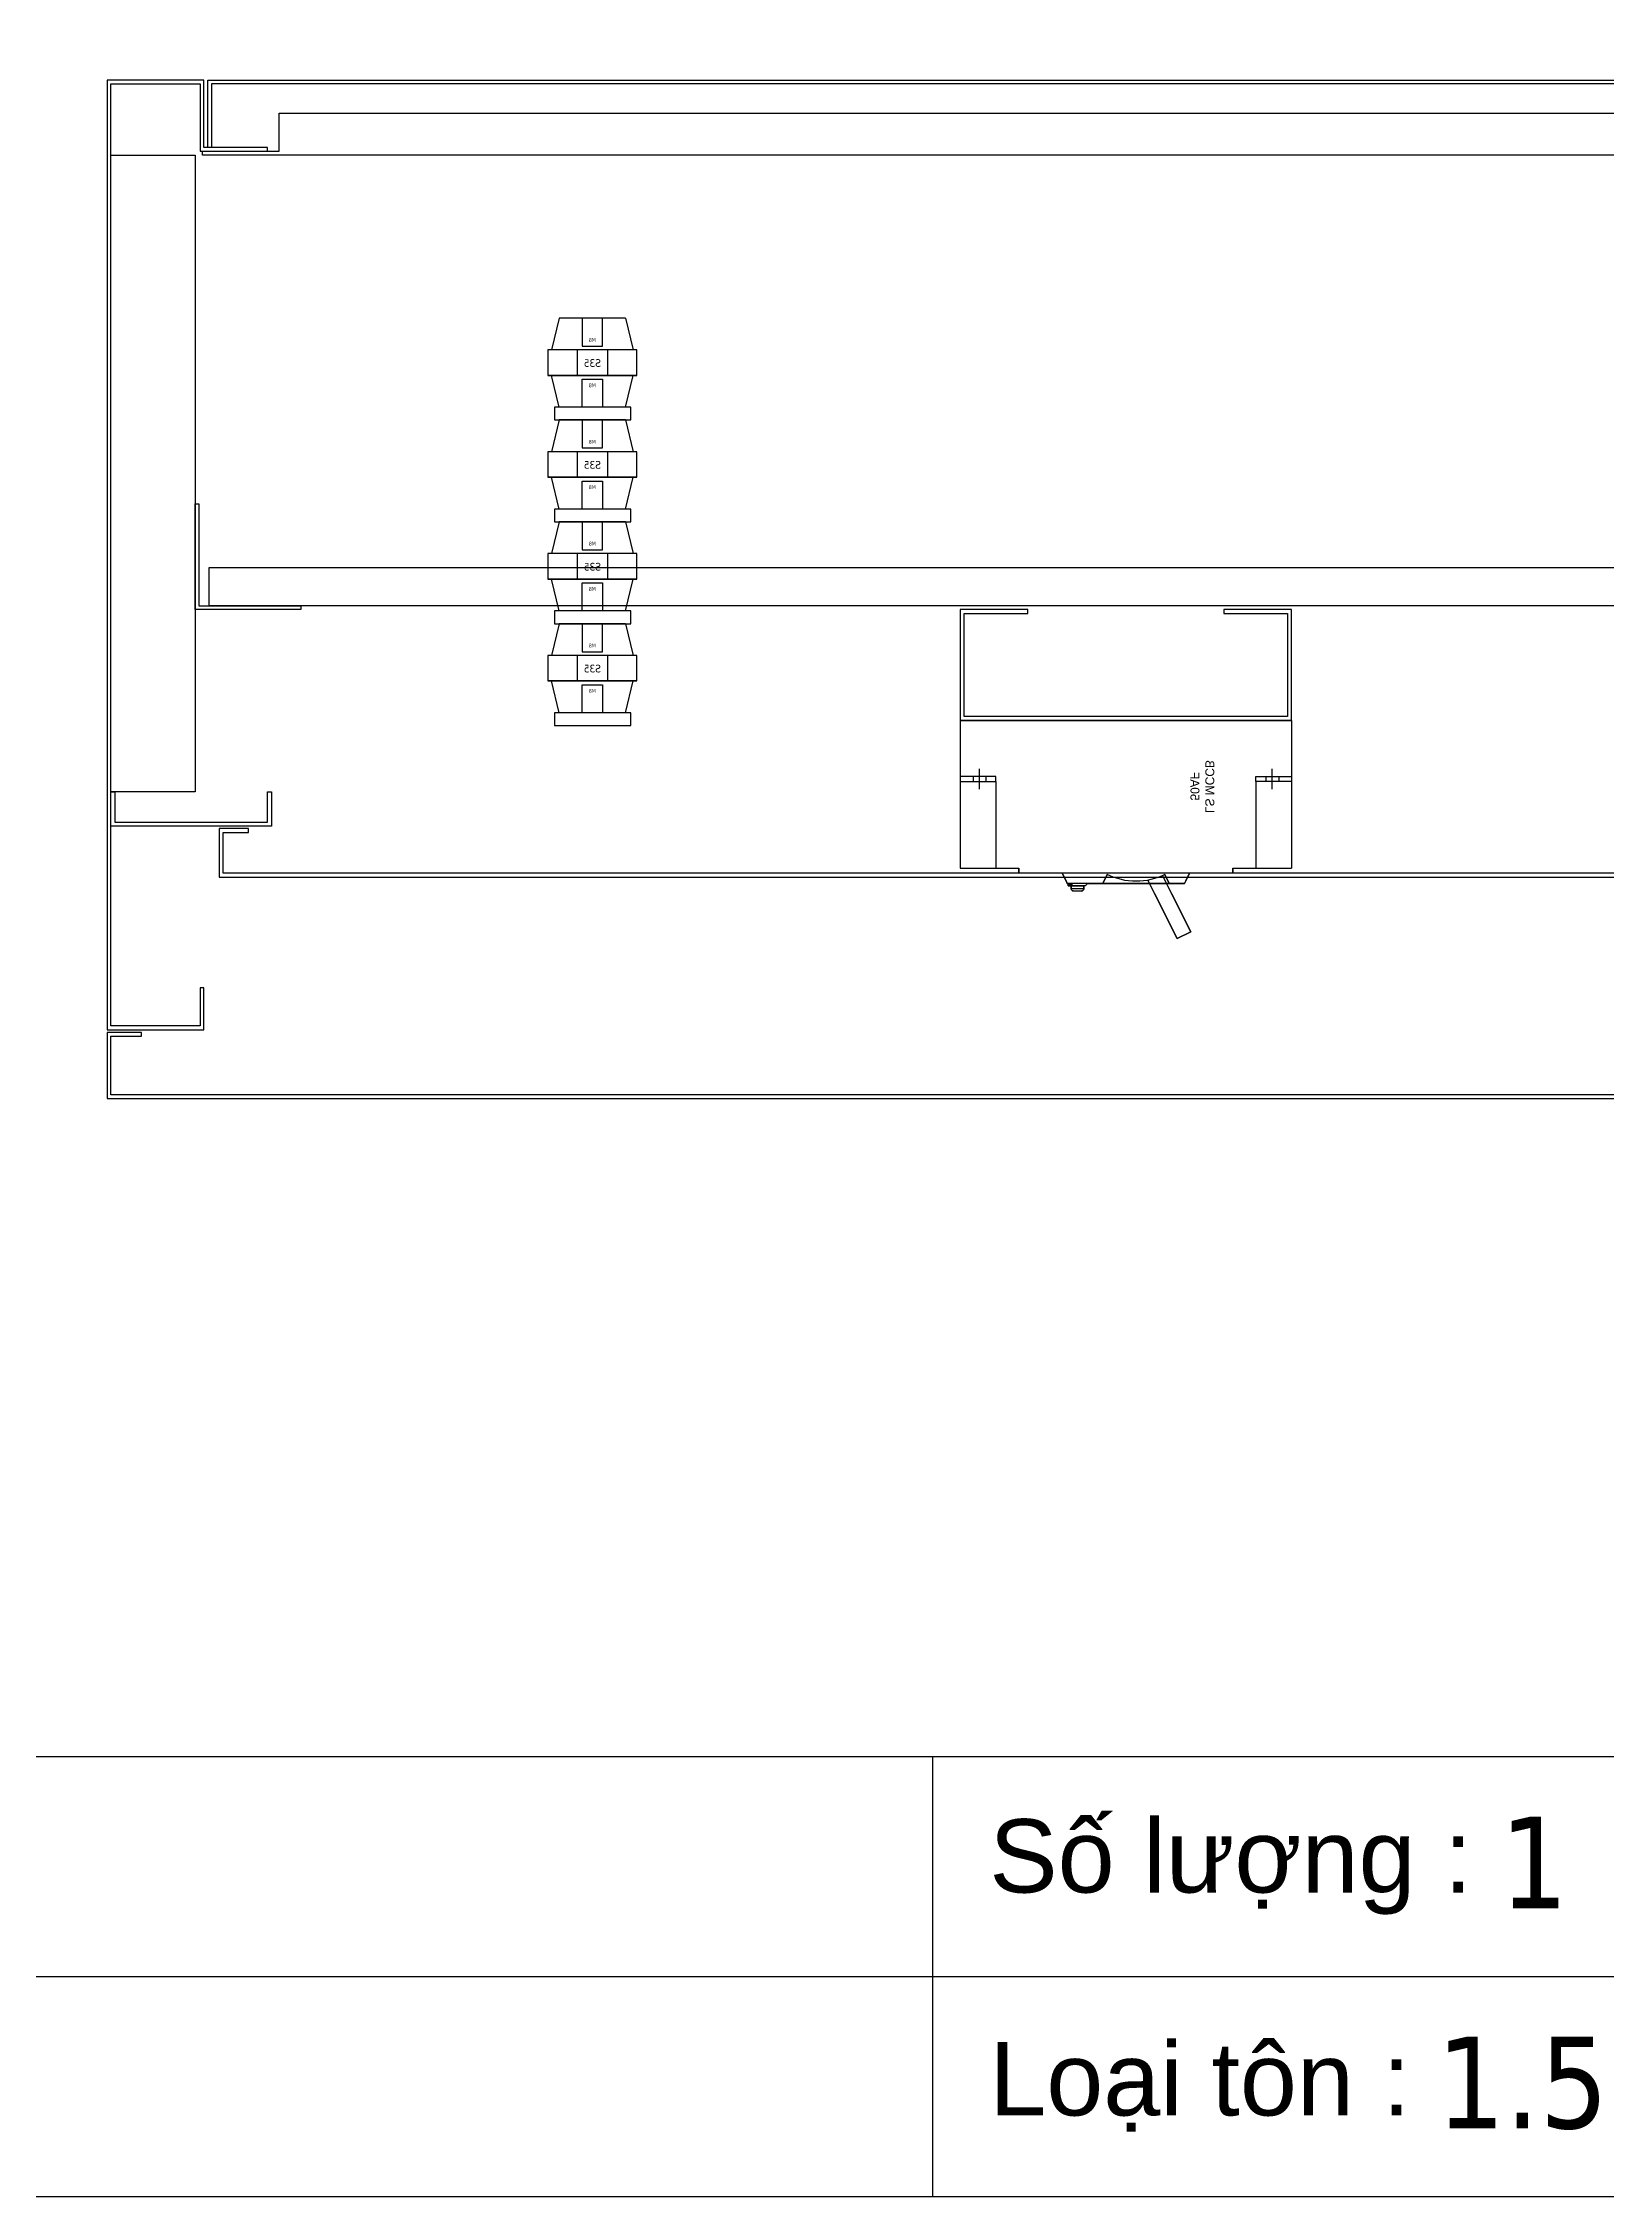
# Model space of a CAD drawing. Header units: millimetres. Extents: x 0 to 4277, y 0 to 3024.
# Drawn here: x 2070 to 2684, y 0 to 846 of the extents above; entities that cross this region are included whole.
import ezdxf
from ezdxf.enums import TextEntityAlignment as Align

# ---------------------------------------------------------------- set-up
doc = ezdxf.new("R2010")
doc.units = ezdxf.units.MM
doc.styles.add('Arial', font='arial.ttf')
doc.styles.add('Tahoma (Input Text)', font='tahoma.ttf')

# ---------------------------------------------------------------- blocks, each defined once
blk = doc.blocks.new('khungtenAsean2')
at = {"color": 7}
for p, q in [((2970, -1980), (0, -1980)), ((1680, -1980), (1680, -2100)), ((2020, -2040), (0, -2040))]:
    blk.add_line(p, q, dxfattribs=at)
blk.add_lwpolyline([(0, 0), (2970, 0), (2970, -2100), (0, -2100)], close=True, dxfattribs=at)
at = {"color": 2, "char_height": 20, "width": 917.6339, "attachment_point": 4, "style": 'Arial'}
for s, insert in [('  Số lượng :', (1680, -2010)), ('  Loại tôn :', (1680, -2070))]:
    blk.add_mtext(s, dxfattribs=dict(at, insert=insert))
at = {"color": 1, "style": 'Tahoma (Input Text)', "flags": 8}
for tag, p in [('#01', (137.05, -2021.28)), ('#03', (506.57, -2019.3)), ('#05', (1106.63, -2021.28)), ('#07', (1834.68, -2021.28)), ('#09', (2146.72, -2021.28)), ('#02', (98.46, -2081.28)), ('#04', (486.11, -2081.28)), ('#06', (1065.33, -2081.28)), ('#08', (1817.45, -2081.28)), ('#10', (2146.72, -2081.28))]:
    blk.add_attdef(tag, p, '', height=25, dxfattribs=at)
blk.add_attdef('#11', text='', height=25, dxfattribs=at).set_placement((2914.99, -2067.35), align=Align.CENTER)
blk = doc.blocks.new('su35-1')
at = {"color": 1}
for p, q in [((-13, 35), (-16, 22.5)), ((-13, 35), (13, 35)), ((13, 35), (16, 22.5)), ((-17.5, 12.5), (-17.5, 22.5)), ((-17.5, 22.5), (17.5, 22.5)), ((-16, 22.5), (16, 22.5)), ((-6, 22.5), (-6, 12.5)), ((6, 22.5), (6, 12.5)), ((17.5, 22.5), (17.5, 12.5)), ((-17.5, 12.5), (17.5, 12.5)), ((17.5, 12.5), (-17.5, 12.5)), ((-16, 12.5), (16, 12.5)), ((-13, 0), (-16, 12.5)), ((13, 0), (16, 12.5)), ((-13, 0), (13, 0))]:
    blk.add_line(p, q, dxfattribs=at)
for points in [[(-4, 35), (4, 35), (4, 24), (-4, 24)], [(-4, 0), (4, 0), (4, 11), (-4, 11)]]:
    blk.add_lwpolyline(points, close=True, dxfattribs=at)
at = {"color": 1, "width": 30.0978, "attachment_point": 5}
for s, insert, char_height in [('{\\fTahoma|b0|i0|c0|p34;M8}', (0, 26.4), 1.5), ('{\\fTahoma|b0|i0|c0|p34;S35}', (0, 17.34), 3), ('{\\fTahoma|b0|i0|c0|p34;M8}', (0, 8.6), 1.5)]:
    blk.add_mtext(s, dxfattribs=dict(at, insert=insert, char_height=char_height))
blk = doc.blocks.new('HCC1 LS 50AF')
at = {"color": 7}
for p, q in [((58, 0), (0, 0)), ((0, -23), (0, 0)), ((58, 0), (58, -130)), ((31, -7.5), (39, -7.5)), ((36, -5), (34, -5)), ((34, -14), (0, -14)), ((36, -10), (34, -10)), ((-2, -23), (0, -23)), ((0, -23), (-2, -23)), ((-2, -23), (-2, -40)), ((-27.7, -44.88), (-25, -39.52)), ((-25, -39.52), (-27.7, -44.88)), ((-25, -39.52), (-10, -47.05)), ((-10, -47.05), (-25, -39.52)), ((-6, -42), (-5, -41.5)), ((-5, -41.5), (-6, -42)), ((-6, -80.35), (-6, -42)), ((-6, -42), (-6, -80.35)), ((-2, -40), (-5, -41.5)), ((-5, -41.5), (-2, -40)), ((-2, -40), (-2, -90)), ((-27.7, -44.88), (-4.75, -56.4)), ((-10, -53.77), (-27.7, -44.88)), ((-10, -47.05), (-2.93, -50.6)), ((-2.93, -50.6), (-10, -47.05)), ((-6, -47.94), (-2.5, -49.7)), ((-2.5, -49.7), (-6, -47.94)), ((-4.75, -56.4), (-10, -53.77)), ((-6, -74.06), (-2.5, -72.3)), ((-2.5, -72.3), (-6, -74.06)), ((-9, -82.5), (-9, -85.5)), ((-9, -82.5), (-9, -85.5)), ((-7, -81.5), (-8, -81.5)), ((-8, -86.5), (-8, -81.5)), ((-8, -81.5), (-7, -81.5)), ((-8, -86.5), (-8, -81.5)), ((-7, -86.65), (-7, -81.35)), ((-7, -81.35), (-7, -86.65)), ((-6, -80.35), (-6, -87.65)), ((-6, -80.35), (-6, -87.65)), ((-8, -86.5), (-7, -86.5)), ((-7, -86.5), (-8, -86.5)), ((-6, -86.15), (-7, -86.15)), ((-7, -86.15), (-6, -86.15)), ((-6, -86.18), (-7, -86.18)), ((-7, -86.18), (-6, -86.18)), ((-7, -86.25), (-6, -86.25)), ((-6, -86.25), (-7, -86.25)), ((-6, -86.28), (-7, -86.28)), ((-7, -86.28), (-6, -86.28)), ((-7, -86.31), (-6, -86.31)), ((-6, -86.31), (-7, -86.31)), ((-7, -86.34), (-6, -86.34)), ((-6, -86.34), (-7, -86.34)), ((-7, -86.37), (-6, -86.37)), ((-6, -86.37), (-7, -86.37)), ((-7, -86.41), (-6, -86.41)), ((-6, -86.41), (-7, -86.41)), ((-7, -86.44), (-6, -86.44)), ((-6, -86.44), (-7, -86.44)), ((-7, -86.5), (-6, -86.5)), ((-6, -86.5), (-7, -86.5)), ((-7, -86.53), (-6, -86.53)), ((-6, -86.53), (-7, -86.53)), ((-7, -86.6), (-6, -86.6)), ((-6, -86.6), (-7, -86.6)), ((-6, -86.63), (-7, -86.63)), ((-7, -86.63), (-6, -86.63)), ((-7, -86.65), (-7, -87.65)), ((-7, -87.65), (-7, -86.65)), ((-7, -86.66), (-6, -86.66)), ((-6, -86.66), (-7, -86.66)), ((-7, -86.69), (-6, -86.69)), ((-6, -86.69), (-7, -86.69)), ((-6, -86.72), (-7, -86.72)), ((-7, -86.72), (-6, -86.72)), ((-7, -86.76), (-6, -86.76)), ((-6, -86.76), (-7, -86.76)), ((-6, -86.79), (-7, -86.79)), ((-7, -86.79), (-6, -86.79)), ((-7, -86.82), (-6, -86.82)), ((-6, -86.82), (-7, -86.82)), ((-6, -86.85), (-7, -86.85)), ((-7, -86.85), (-6, -86.85)), ((-7, -86.88), (-6, -86.88)), ((-6, -86.88), (-7, -86.88)), ((-7, -86.92), (-6, -86.92)), ((-6, -86.92), (-7, -86.92)), ((-6, -86.95), (-7, -86.95)), ((-7, -86.95), (-6, -86.95)), ((-6, -86.98), (-7, -86.98)), ((-7, -86.98), (-6, -86.98)), ((-7, -87.01), (-6, -87.01)), ((-6, -87.01), (-7, -87.01)), ((-7, -87.08), (-6, -87.08)), ((-6, -87.08), (-7, -87.08)), ((-7, -87.14), (-6, -87.14)), ((-6, -87.14), (-7, -87.14)), ((-7, -87.17), (-6, -87.17)), ((-6, -87.17), (-7, -87.17)), ((-7, -87.24), (-6, -87.24)), ((-6, -87.24), (-7, -87.24)), ((-7, -87.27), (-6, -87.27)), ((-6, -87.27), (-7, -87.27)), ((-7, -87.3), (-6, -87.3)), ((-6, -87.3), (-7, -87.3)), ((-7, -87.33), (-6, -87.33)), ((-6, -87.33), (-7, -87.33)), ((-7, -87.36), (-6, -87.36)), ((-6, -87.36), (-7, -87.36)), ((-7, -87.43), (-6, -87.43)), ((-6, -87.43), (-7, -87.43)), ((-7, -87.46), (-6, -87.46)), ((-6, -87.46), (-7, -87.46)), ((-7, -87.52), (-6, -87.52)), ((-6, -87.52), (-7, -87.52)), ((-7, -87.55), (-6, -87.55)), ((-6, -87.55), (-7, -87.55)), ((-7, -87.62), (-6, -87.62)), ((-6, -87.62), (-7, -87.62)), ((-6, -87.65), (-7, -87.65)), ((-7, -87.65), (-6, -87.65)), ((-6, -88), (-6, -87.65)), ((-6, -87.65), (-6, -88)), ((-6, -88), (-5, -88.5)), ((-5, -88.5), (-6, -88)), ((-5, -88.5), (-2, -90)), ((-2, -90), (-5, -88.5)), ((-2, -90), (-2, -107)), ((0, -107), (-2, -107)), ((-2, -107), (0, -107)), ((0, -130), (0, -107)), ((34, -116), (0, -116)), ((31, -122.5), (39, -122.5)), ((36, -120), (34, -120)), ((36, -125), (34, -125)), ((58, -130), (0, -130))]:
    blk.add_line(p, q, dxfattribs=at)
for points in [[(36, 0), (34, 0), (34, -14), (36, -14)], [(36, -130), (34, -130), (34, -116), (36, -116)]]:
    blk.add_lwpolyline(points, close=True, dxfattribs=at)
for centre, radius, start, end in [((20, -61), 25.18, 153.33318, 206.66682), ((20, -61), 25.18, 153.33318, 206.66682), ((-6, -81.35), 1, 90, 180), ((-6, -81.35), 1, 90, 180), ((-6, -86.65), 1, 180, 270), ((-6, -86.65), 1, 180, 270)]:
    blk.add_arc(centre, radius, start, end, dxfattribs=at)
for points, knots in [([(-9, -82.5), (-9, -82.35), (-8.97, -82.2), (-8.9, -82.06), (-8.87, -81.99), (-8.82, -81.92), (-8.77, -81.86), (-8.72, -81.8), (-8.65, -81.74), (-8.58, -81.68), (-8.5, -81.63), (-8.42, -81.59), (-8.32, -81.55), (-8.22, -81.52), (-8.11, -81.5), (-8, -81.5)], [0, 0, 0, 0, 0.3287924, 0.3287924, 0.3287924, 0.4957607, 0.4957607, 0.4957607, 0.6613171, 0.6613171, 0.6613171, 0.8268836, 0.8268836, 0.8268836, 1, 1, 1, 1]), ([(-8, -81.5), (-8.22, -81.5), (-8.42, -81.58), (-8.58, -81.68), (-8.65, -81.74), (-8.72, -81.8), (-8.77, -81.86), (-8.82, -81.92), (-8.87, -81.99), (-8.9, -82.06), (-8.97, -82.2), (-9, -82.35), (-9, -82.5)], [0, 0, 0, 0, 0.3386829, 0.3386829, 0.3386829, 0.5042393, 0.5042393, 0.5042393, 0.6712076, 0.6712076, 0.6712076, 1, 1, 1, 1]), ([(-8, -86.5), (-8.22, -86.5), (-8.42, -86.42), (-8.58, -86.32), (-8.65, -86.26), (-8.72, -86.2), (-8.77, -86.14), (-8.82, -86.08), (-8.87, -86.01), (-8.9, -85.94), (-8.97, -85.8), (-9, -85.65), (-9, -85.5)], [0, 0, 0, 0, 0.3386829, 0.3386829, 0.3386829, 0.5042393, 0.5042393, 0.5042393, 0.6712076, 0.6712076, 0.6712076, 1, 1, 1, 1]), ([(-9, -85.5), (-9, -85.65), (-8.97, -85.8), (-8.9, -85.94), (-8.87, -86.01), (-8.82, -86.08), (-8.77, -86.14), (-8.72, -86.2), (-8.65, -86.26), (-8.58, -86.32), (-8.42, -86.42), (-8.22, -86.5), (-8, -86.5)], [0, 0, 0, 0, 0.3287924, 0.3287924, 0.3287924, 0.4957607, 0.4957607, 0.4957607, 0.6613171, 0.6613171, 0.6613171, 1, 1, 1, 1])]:
    blk.add_open_spline(points, degree=3, knots=knots, dxfattribs=at)
at = {"insert": (13.32, -30.29), "char_height": 3.5, "attachment_point": 1}
blk.add_mtext_dynamic_manual_height_columns('\\pi8.285;{\\C1;LS MCCB\\P\\pi13.22;50AF}', width=37.6867, gutter_width=1, heights=[0], dxfattribs=at)

msp = doc.modelspace()

# ---------------------------------------------------------------- linework, layer by layer
for points in [[(2131.68, 474.84), (2131.68, 459.84), (2096.68, 459.84), (2096.68, 829.84), (2131.68, 829.84), (2131.68, 803.34), (2158.18, 803.34), (2158.18, 804.84), (2133.18, 804.84), (2133.18, 831.34), (2095.18, 831.34), (2095.18, 458.34), (2133.18, 458.34), (2133.18, 474.84)], [(2854.18, 804.84), (2854.18, 829.84), (2136.18, 829.84), (2136.18, 804.84), (2134.68, 804.84), (2134.68, 831.34), (2855.68, 831.34), (2855.68, 804.84)], [(2096.68, 801.84), (2129.68, 801.84), (2129.68, 551.84), (2096.68, 551.84)], [(2098.18, 551.84), (2098.18, 539.84), (2158.18, 539.84), (2158.18, 551.84), (2159.68, 551.84), (2159.68, 538.34), (2096.68, 538.34), (2096.68, 551.84)], [(2839.68, 535.84), (2849.68, 535.84), (2849.68, 519.84), (2140.68, 519.84), (2140.68, 535.84), (2150.68, 535.84), (2150.68, 537.34), (2139.18, 537.34), (2139.18, 518.34), (2851.18, 518.34), (2851.18, 537.34), (2839.68, 537.34)], [(2879.68, 455.84), (2891.68, 455.84), (2891.68, 432.84), (2096.68, 432.84), (2096.68, 455.84), (2108.68, 455.84), (2108.68, 457.34), (2095.18, 457.34), (2095.18, 431.34), (2893.18, 431.34), (2893.18, 457.34), (2879.68, 457.34)]]:
    msp.add_lwpolyline(points, close=True)
at = {"color": 251}
msp.add_lwpolyline([(2827.68, 803.34), (2857.68, 803.34), (2857.68, 801.84), (2132.68, 801.84), (2132.68, 803.34), (2162.68, 803.34), (2162.68, 818.34), (2827.68, 818.34), (2827.68, 803.34)], dxfattribs=at)
at = {"color": 7, "ltscale": 3}
msp.add_lwpolyline([(2270.8, 702.84), (2270.8, 697.84), (2300.8, 697.84), (2300.8, 702.84)], close=True, dxfattribs=at)
at = {"color": 251}
for points in [[(2171.18, 623.34), (2129.68, 623.34), (2129.68, 664.84), (2131.18, 664.84), (2131.18, 624.84), (2171.18, 624.84)], [(2135.18, 639.84), (2855.18, 639.84), (2855.18, 624.84), (2135.18, 624.84)]]:
    msp.add_lwpolyline(points, close=True, dxfattribs=at)
at = {"color": 5, "ltscale": 3}
msp.add_lwpolyline([(2270.8, 662.84), (2270.8, 657.84), (2300.8, 657.84), (2300.8, 662.84)], close=True, dxfattribs=at)
at = {"color": 2, "ltscale": 3}
msp.add_lwpolyline([(2270.8, 622.84), (2270.8, 617.84), (2300.8, 617.84), (2300.8, 622.84)], close=True, dxfattribs=at)
at = {"color": 8}
msp.add_lwpolyline([(2456.68, 623.34), (2430.18, 623.34), (2430.18, 579.84), (2560.18, 579.84), (2560.18, 623.34), (2533.68, 623.34), (2533.68, 621.84), (2558.68, 621.84), (2558.68, 581.34), (2431.68, 581.34), (2431.68, 621.84), (2456.68, 621.84)], close=True, dxfattribs=at)
at = {"color": 1, "ltscale": 3}
msp.add_lwpolyline([(2270.8, 582.84), (2270.8, 577.84), (2300.8, 577.84), (2300.8, 582.84)], close=True, dxfattribs=at)

# ---------------------------------------------------------------- block references
ref = msp.add_blockref('khungtenAsean2', (0, 3024), dxfattribs=dict(xscale=1.440000000002328, yscale=1.440000000002328, zscale=1.440000000002328))
ref.add_attrib('#08', '1.5', (2617.12, 26.96), dxfattribs={"color": 1, "height": 36, "style": 'Tahoma (Input Text)'})
ref.add_attrib('#07', '1', (2641.94, 113.36), dxfattribs={"color": 1, "height": 36, "style": 'Tahoma (Input Text)'})
at = {"color": 2, "xscale": -1}
for p in [(2285.68, 702.84), (2285.68, 662.84), (2285.68, 622.84), (2285.68, 582.84)]:
    msp.add_blockref('su35-1', p, dxfattribs=at)
at = {"color": 7, "xscale": -1, "rotation": 270}
msp.add_blockref('HCC1 LS 50AF', (2560.18, 521.84), dxfattribs=at)

doc.saveas('drawing.dxf')
